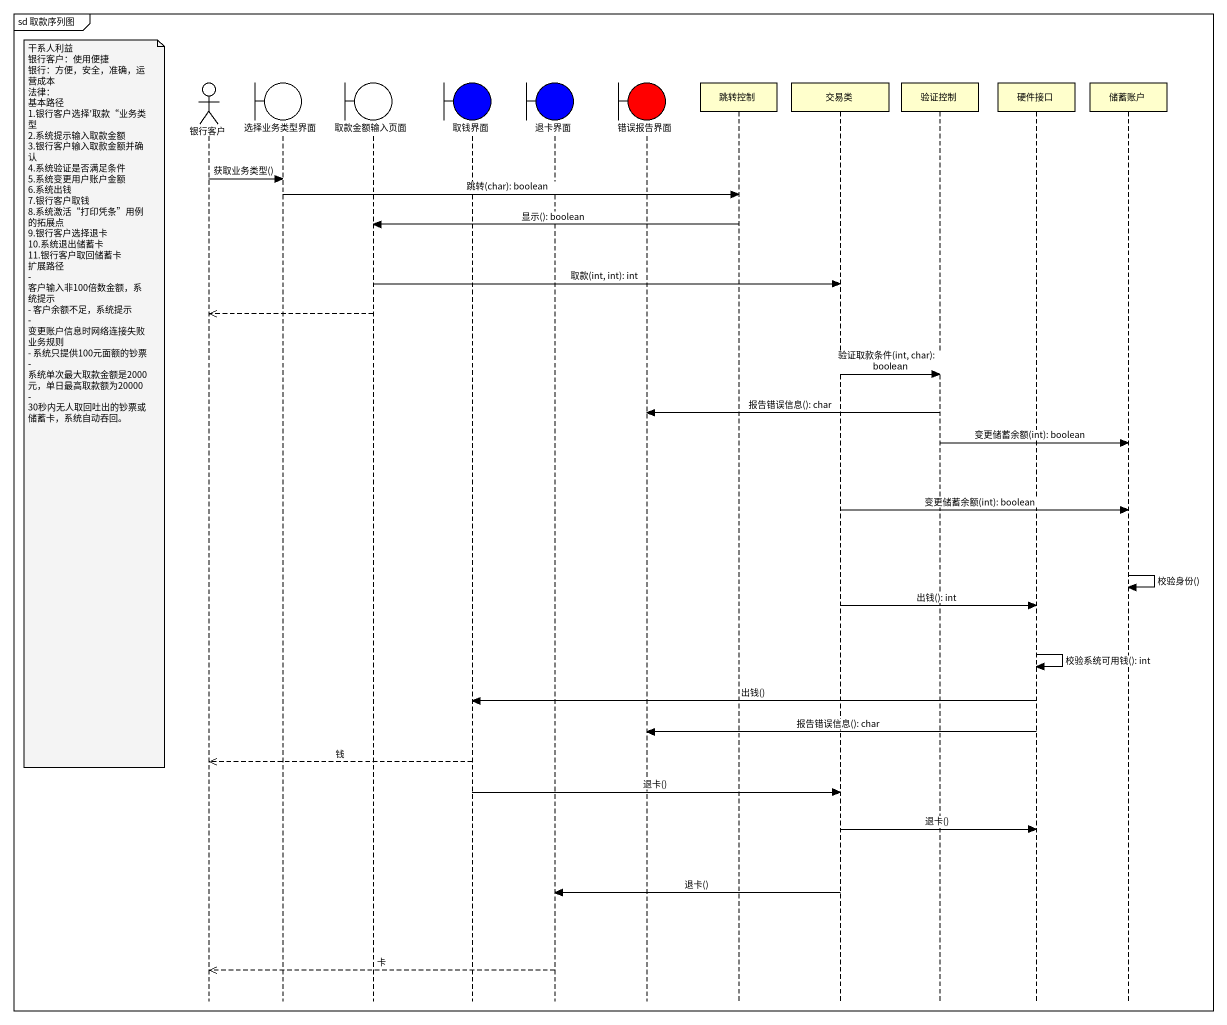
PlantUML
@startuml
mainframe sd 取款序列图
hide footbox
actor 银行客户
boundary 选择业务类型界面
boundary 取款金额输入页面
boundary 取钱界面 #0000FF
boundary 退卡界面 #0000FF
boundary 错误报告界面 #FF0000
participant 跳转控制
participant 交易类
participant 验证控制
participant 硬件接口
participant 储蓄账户

银行客户 -> 选择业务类型界面 : 获取业务类型()
选择业务类型界面 -> 跳转控制 : 跳转(char): boolean
跳转控制 -> 取款金额输入页面 : 显示(): boolean
取款金额输入页面 -> 交易类 : 取款(int, int): int
取款金额输入页面 -->> 银行客户
交易类 -> 验证控制 : 验证取款条件(int, char): boolean
note left of 银行客户
  干系人利益
  银行客户：使用便捷
  银行：方便，安全，准确，运营成本
  法律：
  基本路径
  1.银行客户选择'取款“业务类型
  2.系统提示输入取款金额
  3.银行客户输入取款金额并确认
  4.系统验证是否满足条件
  5.系统变更用户账户金额
  6.系统出钱
  7.银行客户取钱
  8.系统激活“打印凭条”用例的拓展点
  9.银行客户选择退卡
  10.系统退出储蓄卡
  11.银行客户取回储蓄卡
  扩展路径
  - 客户输入非100倍数金额，系统提示
  - 客户余额不足，系统提示
  - 变更账户信息时网络连接失败
  业务规则
  - 系统只提供100元面额的钞票
  - 系统单次最大取款金额是2000元，单日最高取款额为20000
  - 30秒内无人取回吐出的钞票或储蓄卡，系统自动吞回。
end note
验证控制 -> 错误报告界面 : 报告错误信息(): char
验证控制 -> 储蓄账户 : 变更储蓄余额(int): boolean
交易类 -> 储蓄账户 : 变更储蓄余额(int): boolean
储蓄账户 -> 储蓄账户 : 校验身份()
交易类 -> 硬件接口 : 出钱(): int
硬件接口 -> 硬件接口 : 校验系统可用钱(): int
硬件接口 -> 取钱界面 : 出钱()
硬件接口 -> 错误报告界面 : 报告错误信息(): char
取钱界面 -->> 银行客户 : 钱
取钱界面 -> 交易类 : 退卡()
交易类 -> 硬件接口 : 退卡()
交易类 -> 退卡界面 : 退卡()
退卡界面 -->> 银行客户 : 卡
@enduml
